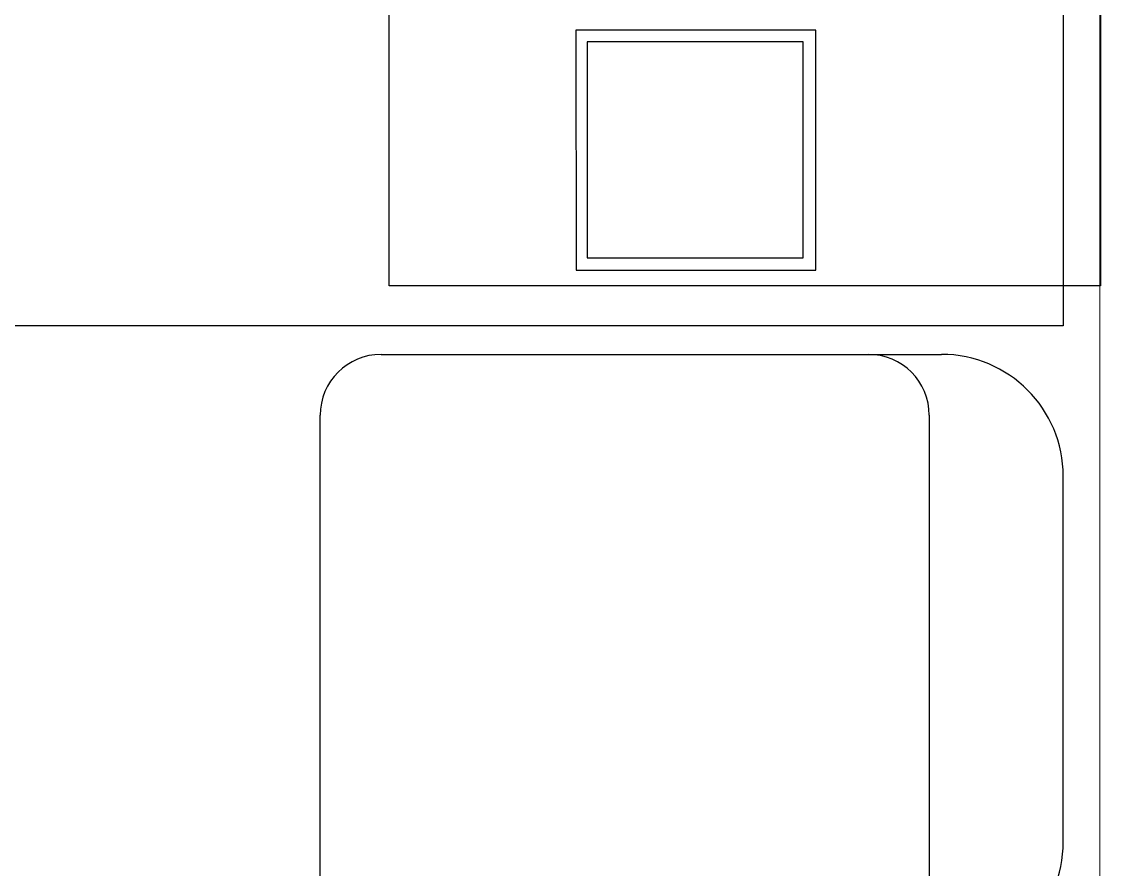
# Model space of a CAD drawing. Header units: inches. Extents: x 567429 to 582707, y 126347 to 133675.
# Drawn here: x 578982 to 579070.5, y 129104.6 to 129174.2 of the extents above; entities that cross this region are included whole.
import ezdxf

# ---------------------------------------------------------------- set-up
doc = ezdxf.new("R2010")
doc.units = ezdxf.units.IN
doc.header["$MEASUREMENT"] = 0
for name, color, linetype in [('BORD', 3, 'Continuous'), ('mobl', 11, 'Continuous'), ('wall kanaf', 4, 'Continuous')]:
    doc.layers.add(name, color=color, linetype=linetype)

# ---------------------------------------------------------------- blocks, each defined once
blk = doc.blocks.new('BOARD2')
at = {"layer": 'BORD', "color": 4}
for p, q in [((-163.075, 0), (163.075, 0)), ((163.075, 0), (163.075, -61.626)), ((163.075, -61.626), (-163.075, -61.626))]:
    blk.add_line(p, q, dxfattribs=at)
at = {"layer": 'BORD'}
for p, q in [((140.933, -24.652), (140.933, -45.443)), ((161.724, -24.652), (140.933, -24.652)), ((161.724, -45.443), (161.724, -24.652)), ((141.939, -25.758), (141.939, -44.47)), ((160.651, -25.758), (141.939, -25.758)), ((160.651, -44.47), (160.651, -25.758)), ((141.939, -44.47), (160.651, -44.47)), ((140.933, -45.443), (161.724, -45.443))]:
    blk.add_line(p, q, dxfattribs=at)

msp = doc.modelspace()

# ---------------------------------------------------------------- linework, layer by layer
at = {"layer": 'mobl', "color": 15}
for p, q in [((579067.486, 129239.203), (579067.486, 129149.203)), ((579067.486, 129149.203), (578867.486, 129149.203)), ((579011.486, 129146.85), (579051.486, 129146.85)), ((579051.486, 129146.85), (579057.486, 129146.85)), ((579006.486, 129101.85), (579006.486, 129141.85)), ((579056.486, 129141.85), (579056.486, 129101.85)), ((579067.486, 129106.85), (579067.486, 129136.85))]:
    msp.add_line(p, q, dxfattribs=at)
for centre, radius, start, end in [((579011.486, 129141.85), 5, 90, 180), ((579051.486, 129141.85), 5, 0, 90), ((579057.486, 129136.85), 10, 0, 90), ((579057.486, 129106.85), 10, 270, 0)]:
    msp.add_arc(centre, radius, start, end, dxfattribs=at)
at = {"layer": 'wall kanaf', "color": 15, "lineweight": 20, "ltscale": 0.1}
msp.add_line((579070.486, 129535.289), (579070.486, 129082.789), dxfattribs=at)

# ---------------------------------------------------------------- block references
at = {"layer": 'BORD', "ltscale": 5, "xscale": 0.947301618010808, "yscale": 0.947301618010808, "zscale": 0.947301618010808, "rotation": 270.0091431634974}
msp.add_blockref('BOARD2', (579070.511, 129306.963), dxfattribs=at)

doc.saveas('drawing.dxf')
